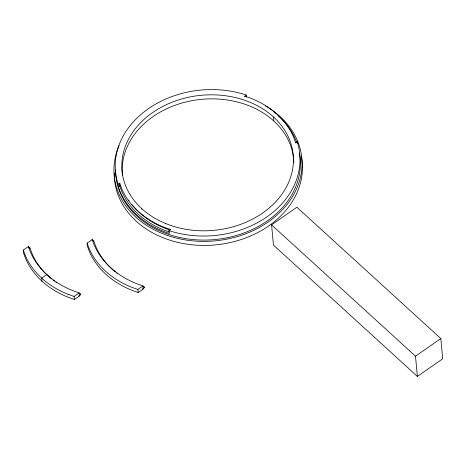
<?xml version="1.0" encoding="UTF-8"?>
<svg xmlns="http://www.w3.org/2000/svg" width="466" height="466" viewBox="0 0 466 466"><rect width="100%" height="100%" fill="white"/><g stroke="black" fill="none" stroke-linecap="round" stroke-linejoin="round"><path stroke-width="0.7" d="M244.557 96.648L246.287 95.017L246.485 97.149M295.351 142.992L297.081 141.367L297.279 143.493M29.486 248.547L29.993 247.912L28.368 246.566L23.3 250.096L23.58 253.137L25.467 258.216A90.899 71.729 -5.3 0 0 68.316 297.314L74.379 299.481L79.441 295.957L80.787 294.262L79.162 292.916L73.098 290.743A90.899 71.729 -5.3 0 1 30.249 251.646L28.368 246.566L28.478 247.784M120.49 185.27L118.411 187.093A92.565 73.04 -5.3 0 0 169.21 233.443L168.948 230.6L170.474 229.54L170.748 229.767M93.287 241.574L93.794 240.939L92.169 239.588L87.101 243.118L87.387 246.159L89.268 251.244A90.917 71.741 -5.3 0 0 132.117 290.335L138.181 292.508L143.243 288.978L144.588 287.283L142.963 285.938L136.899 283.771A90.917 71.741 -5.3 0 1 94.05 244.673L92.169 239.588L92.28 240.805M118.411 187.093L118.148 184.251L119.675 183.19L119.954 183.423M68.03 294.273L74.094 296.44L79.162 292.916L79.441 295.957L78.672 295.706M87.101 243.118L88.983 248.197A90.917 71.741 -5.3 0 0 131.831 287.295L137.901 289.468L142.963 285.938L143.243 288.978L142.474 288.728M271.579 224.88L296.9 207.242L440.824 338.561L442.7 358.779L417.373 376.417L273.455 245.099L271.579 224.88L415.497 356.199L417.373 376.417M415.497 356.199L440.824 338.561M144.588 287.283L143.738 287.015M80.787 294.262L79.936 293.994M244.761 96.078L250.877 98.268A90.771 71.624 -5.3 0 1 293.662 137.301L295.555 142.427M170.474 229.54L164.352 227.35A90.771 71.624 -5.3 0 1 121.574 188.316L119.675 183.19M169.461 232.085L164.55 230.291A90.917 71.741 -5.3 0 1 121.702 191.2L119.82 186.115L119.552 183.278M169.84 230.082L165.68 228.567A89.251 70.43 -5.3 0 1 131.727 204.306M48.266 276.047L46.781 274.602L41.719 278.132L41.998 281.173M23.3 250.096L25.181 255.176A90.899 71.729 -5.3 0 0 68.03 294.273M93.794 240.939L95.687 246.194A89.251 70.43 -5.3 0 0 115.446 271.975M29.993 247.912L31.886 253.166A89.239 70.418 -5.3 0 0 51.644 278.953M273.46 116.954L273.839 120.997M141.769 208.663L141.815 209.17M137.901 289.468L138.181 292.508M74.094 296.44L74.379 299.481M299.434 153.104A92.565 73.04 -5.3 0 1 214.267 239.623A92.565 73.04 -5.3 0 1 115.58 169.42M56.724 282.734A89.239 70.418 -5.3 0 1 55.972 282.215M54.499 281.155A89.239 70.418 -5.3 0 1 53.054 280.066M122.5 175.682A85.954 67.82 -5.3 0 1 203.683 99.159A85.954 67.82 -5.3 0 1 293.796 162.902M265.643 106.009A94.214 74.344 -5.3 0 1 288.151 203.03A94.214 74.344 -5.3 0 1 167.783 235.569A94.214 74.344 -5.3 0 1 119.08 145.631M301.316 156.226A94.214 74.344 -5.3 0 1 214.954 244.947A94.214 74.344 -5.3 0 1 114.31 173.131M297.081 141.367A92.565 73.04 -5.3 0 1 266.878 216.882A92.565 73.04 -5.3 0 1 168.948 230.6M118.148 184.251A92.565 73.04 -5.3 0 1 148.351 108.735A92.565 73.04 -5.3 0 1 246.287 95.017M274.101 112.312A92.565 73.04 -5.3 0 1 275.423 113.366M277.969 115.527A92.565 73.04 -5.3 0 1 296.673 142.287M129.14 200.811A89.251 70.43 -5.3 0 1 128.639 200.071M117.572 273.635A89.251 70.43 -5.3 0 1 116.855 273.088M165.768 223.575A85.954 67.82 -5.3 0 0 293.423 158.854A85.954 67.82 -5.3 0 0 163.659 105.998A85.954 67.82 -5.3 0 0 165.768 223.575"/></g></svg>
